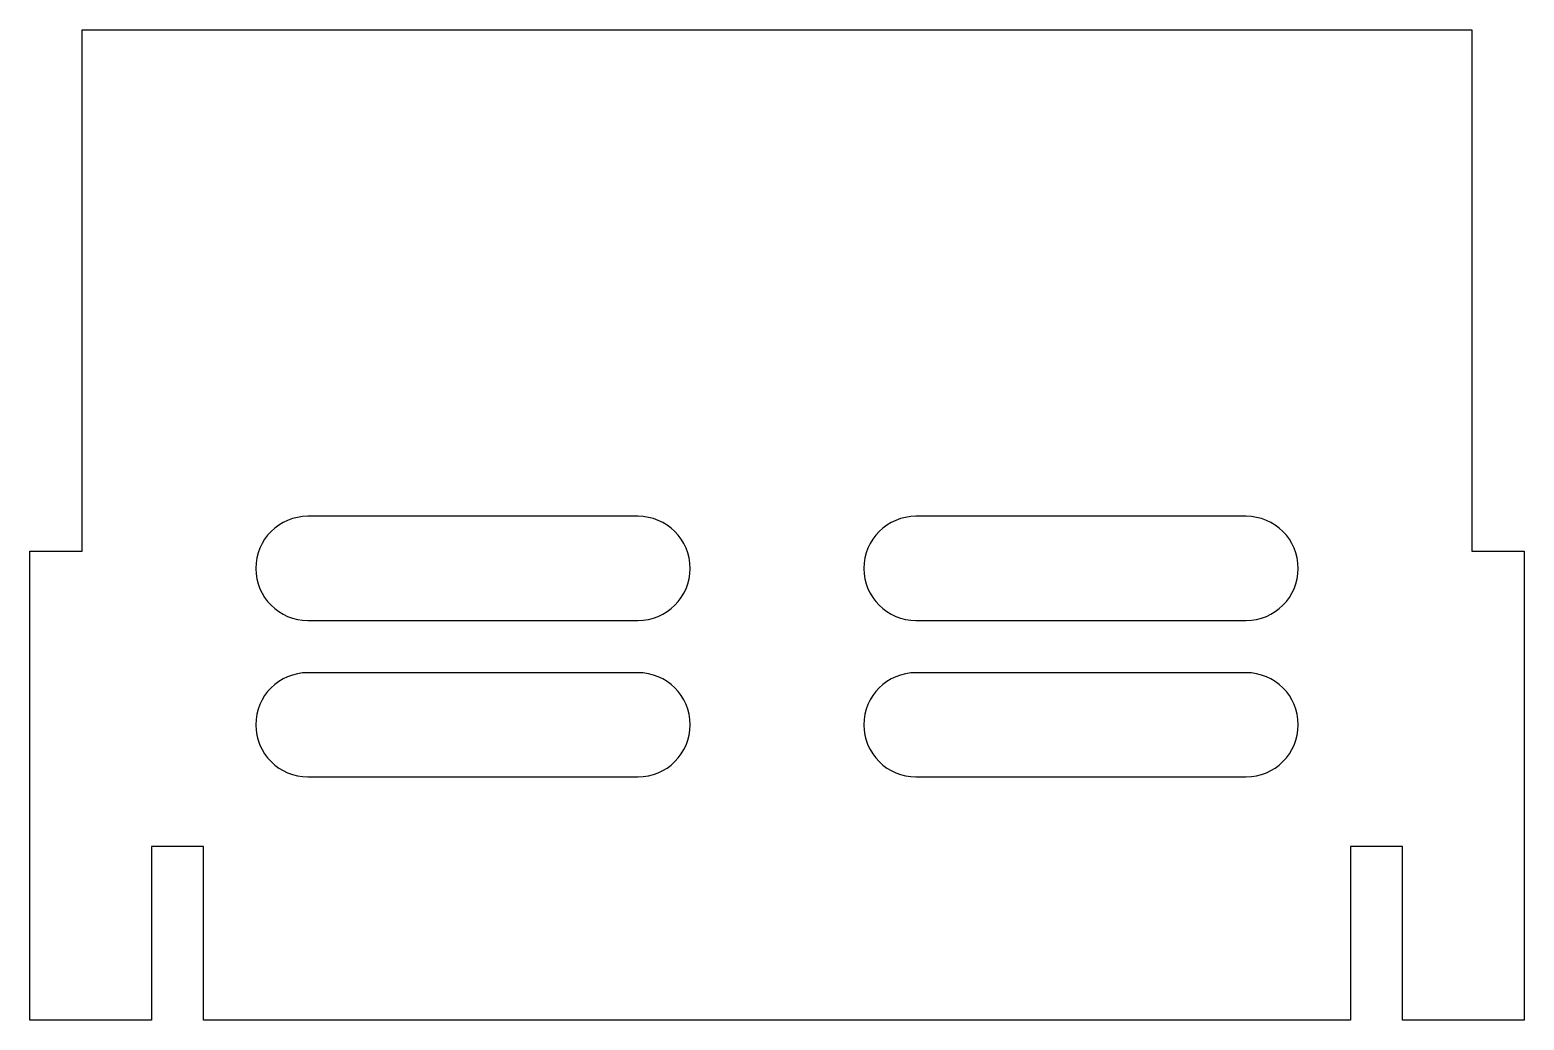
# Model space of a CAD drawing. Extents: x 242.3 to 328.3, y 126.6 to 183.6.
import ezdxf

# ---------------------------------------------------------------- set-up
doc = ezdxf.new("R2010")
doc.units = 0
doc.header["$MEASUREMENT"] = 0

msp = doc.modelspace()

# ---------------------------------------------------------------- linework, layer by layer
at = {"color": 7, "linetype": 'Continuous'}
for p, q in [((245.28368, 153.5871), (245.28368, 183.5871)), ((245.28368, 183.5871), (325.28368, 183.5871)), ((325.28368, 183.5871), (325.28368, 153.5871)), ((277.28368, 155.5871), (258.28368, 155.5871)), ((312.28368, 155.5871), (293.28368, 155.5871)), ((242.28368, 126.5871), (242.28368, 153.5871)), ((242.28368, 153.5871), (245.28368, 153.5871)), ((325.28368, 153.5871), (328.28368, 153.5871)), ((328.28368, 153.5871), (328.28368, 126.5871)), ((258.28368, 149.5871), (277.28368, 149.5871)), ((293.28368, 149.5871), (312.28368, 149.5871)), ((277.28368, 146.5871), (258.28368, 146.5871)), ((312.28368, 146.5871), (293.28368, 146.5871)), ((258.28368, 140.5871), (277.28368, 140.5871)), ((293.28368, 140.5871), (312.28368, 140.5871)), ((252.28368, 136.5871), (249.28368, 136.5871)), ((249.28368, 136.5871), (249.28368, 126.5871)), ((252.28368, 126.5871), (252.28368, 136.5871)), ((321.28368, 136.5871), (318.28368, 136.5871)), ((318.28368, 136.5871), (318.28368, 126.5871)), ((321.28368, 126.5871), (321.28368, 136.5871)), ((249.28368, 126.5871), (242.28368, 126.5871)), ((318.28368, 126.5871), (252.28368, 126.5871)), ((328.28368, 126.5871), (321.28368, 126.5871))]:
    msp.add_line(p, q, dxfattribs=at)
for centre, start, end in [((258.28368, 152.5871), 90, 270), ((277.28368, 152.5871), 270, 90), ((293.28368, 152.5871), 90, 270), ((312.28368, 152.5871), 270, 90), ((258.28368, 143.5871), 90, 270), ((277.28368, 143.5871), 270, 90), ((293.28368, 143.5871), 90, 270), ((312.28368, 143.5871), 270, 90)]:
    msp.add_arc(centre, 3, start, end, dxfattribs=at)

doc.saveas('drawing.dxf')
